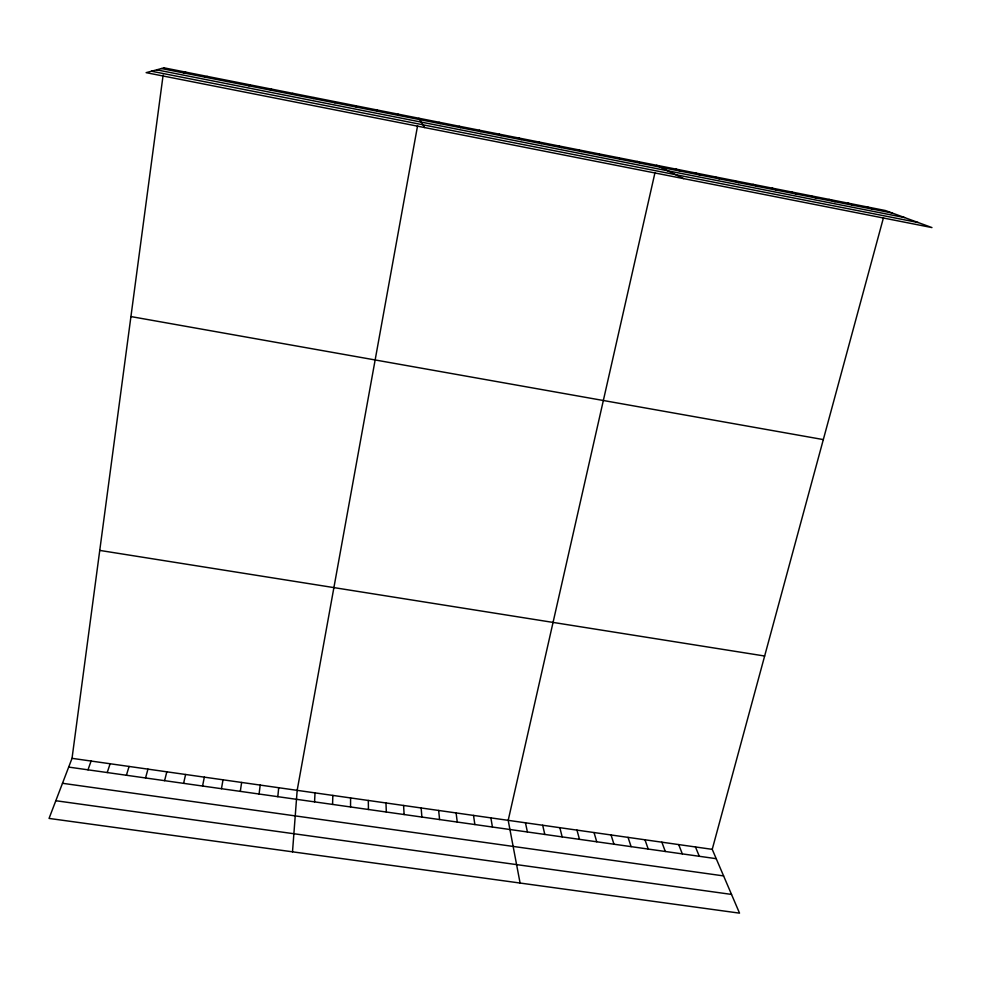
<?xml version="1.0" encoding="UTF-8"?>
<svg xmlns="http://www.w3.org/2000/svg" width="981" height="981" viewBox="0 0 981 981"><rect width="100%" height="100%" fill="white"/><g stroke="black" fill="none" stroke-linecap="round" stroke-linejoin="round"><path stroke-width="1.47" d="M350.536 806.958L350.597 797.945M332.571 804.42L332.841 795.419M314.558 801.869L315.024 792.881M292.51 851.815L297.169 790.343L417.575 125.764M277.819 796.682L278.702 787.718M259.082 794.034L260.198 785.094M883.489 217.635L712.231 849.35L739.539 913.152L49.05 818.424L72.03 758.338L163.128 75.059M240.296 791.373L241.633 782.446M221.461 788.712L223.006 779.809M202.564 786.039L204.33 777.148M183.606 783.353L185.605 774.487M655.001 172.57L508.195 820.349L520.089 883.047M334.864 102.821L335.134 101.681M164.6 780.668L166.819 771.814M145.531 777.97L147.972 769.141M126.402 775.26L129.075 766.455M107.223 772.55L110.117 763.758M87.983 769.827L91.098 761.048M313.454 98.591L314.006 97.511M291.97 94.335L292.804 93.318M270.413 90.08L271.541 89.099M248.782 85.801L250.192 84.881M227.065 81.509L228.781 80.65M205.287 77.205L207.285 76.395M183.435 72.876L185.728 72.128M55.819 800.729L731.519 894.414M68.682 767.093L716.216 858.682M62.49 783.292L723.598 875.91M72.03 758.338L712.231 849.35M99.755 550.415L764.64 656.019M130.927 316.569L823.317 439.586M161.497 68.547L892.158 213.012M156.678 69.835L904.666 217.586M151.466 71.221L918.179 222.54M866.677 206.832L873.2 209.26M847.891 203.116L854.169 205.495M829.031 199.388L835.089 201.718M810.122 195.648L815.947 197.941M791.152 191.896L796.744 194.14M772.121 188.131L777.467 190.326M753.028 184.354L758.141 186.513M733.874 180.565L738.754 182.674M714.659 176.764L719.294 178.824M695.382 172.95L699.784 174.974M676.044 169.124L680.201 171.099M656.645 165.286L683.634 178.616M637.184 161.436L640.851 163.324M617.662 157.573L621.083 159.412M598.079 153.698L601.243 155.489M578.434 149.811L581.341 151.552M558.716 145.911L561.377 147.604M538.949 142L541.34 143.643M519.108 138.076L521.254 139.67M499.194 134.139L501.083 135.685M479.231 130.191L480.862 131.687M459.194 126.23L460.567 127.677M439.096 122.245L440.199 123.643M418.936 118.26L424.724 127.579M398.09 114.139L398.654 115.427M695.48 846.971L699.294 856.29M678.693 844.58L682.322 853.887M661.856 842.188L665.302 851.483M644.971 839.785L648.233 849.068M628.036 837.382L631.114 846.64M611.065 834.966L613.947 844.212M594.045 832.55L596.73 841.784M576.963 830.122L579.477 839.344M559.844 827.694L562.162 836.891M542.677 825.254L544.798 834.439M377.17 110.007L377.464 111.245M525.46 822.801L527.398 831.974M490.88 817.884L492.425 827.032M473.516 815.419L474.865 824.543M456.104 812.942L457.256 822.053M438.642 810.465L439.598 819.564M421.143 807.976L421.891 817.05M403.583 805.475L404.123 814.537M385.974 802.973L386.318 812.023M368.304 800.459L368.451 809.497M356.189 105.85L356.201 107.039M164.085 67.848L146.132 72.655L931.95 227.58L885.414 210.535L164.085 67.848"/></g></svg>
